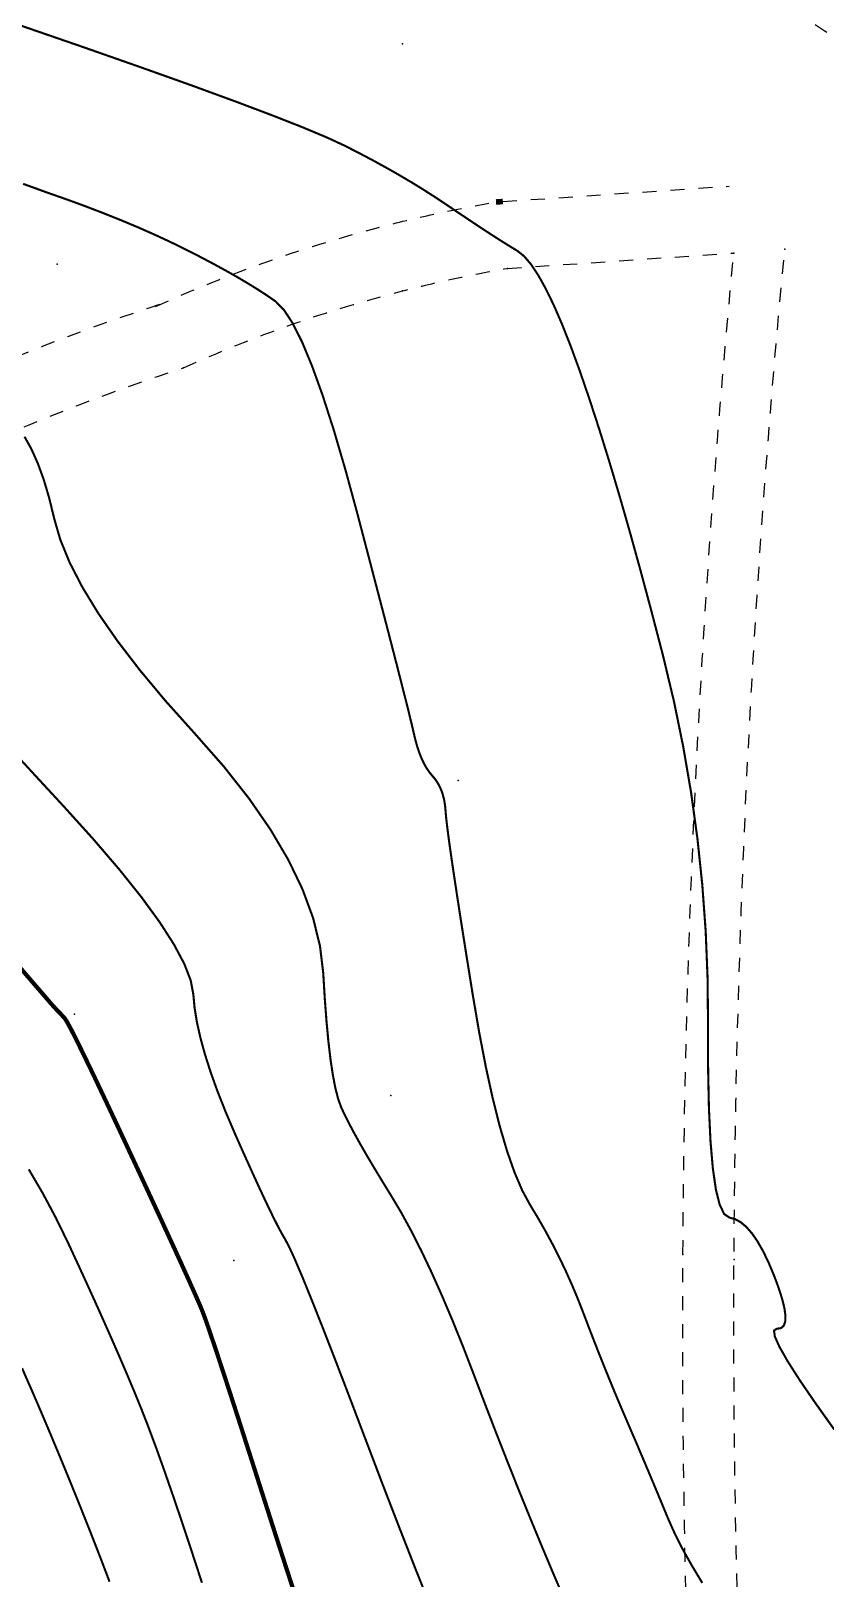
# Model space of a CAD drawing. Extents: x 940 to 1495, y 832 to 1212.
# Drawn here: x 1286.1 to 1314.4, y 941.9 to 997.2 of the extents above; entities that cross this region are included whole.
import ezdxf

# ---------------------------------------------------------------- set-up
doc = ezdxf.new("R2010")
doc.units = 0
doc.header["$LTSCALE"] = 0.5
doc.header["$PDSIZE"] = 0.2
doc.linetypes.add('X6', pattern=[2, 1, -1])
for name, color, linetype in [('DGX', 2, 'CONTINUOUS'), ('DLSS', 4, 'CONTINUOUS'), ('ZDH', 1, 'CONTINUOUS')]:
    doc.layers.add(name, color=color, linetype=linetype)

msp = doc.modelspace()

# ---------------------------------------------------------------- linework, layer by layer
at = {"layer": 'DGX', "linetype": 'Continuous', "const_width": 0.075, "flags": 128}
for points in [[(1285.619, 997.418), (1287.902, 996.63), (1289.949, 995.912), (1291.761, 995.266), (1293.336, 994.689), (1294.675, 994.184), (1295.778, 993.749), (1296.645, 993.385), (1297.276, 993.092), (1297.782, 992.833), (1298.274, 992.573), (1298.752, 992.31), (1299.216, 992.046), (1299.665, 991.78), (1300.101, 991.511), (1300.522, 991.241), (1300.929, 990.97), (1301.318, 990.705), (1301.686, 990.459), (1302.031, 990.229), (1302.355, 990.016), (1302.657, 989.821), (1302.937, 989.643), (1303.196, 989.483), (1303.432, 989.339), (1303.664, 989.154), (1303.91, 988.868), (1304.168, 988.481), (1304.44, 987.994), (1304.726, 987.406), (1305.024, 986.718), (1305.336, 985.929), (1305.662, 985.039), (1305.998, 984.057), (1306.345, 982.992), (1306.702, 981.844), (1307.069, 980.612), (1307.446, 979.298), (1307.832, 977.9), (1308.229, 976.419), (1308.636, 974.855), (1309.021, 973.243), (1309.353, 971.621), (1309.633, 969.988), (1309.86, 968.343), (1310.034, 966.688), (1310.156, 965.021), (1310.224, 963.344), (1310.24, 961.655), (1310.243, 960.065), (1310.272, 958.684), (1310.328, 957.512), (1310.411, 956.549), (1310.52, 955.794), (1310.656, 955.249), (1310.818, 954.912), (1311.007, 954.784), (1311.209, 954.731), (1311.41, 954.62), (1311.609, 954.451), (1311.808, 954.224), (1312.006, 953.938), (1312.202, 953.594), (1312.398, 953.191), (1312.592, 952.731), (1312.763, 952.272), (1312.889, 951.876), (1312.97, 951.543), (1313.006, 951.272), (1312.997, 951.064), (1312.943, 950.918), (1312.843, 950.835), (1312.699, 950.814), (1312.597, 950.75), (1312.627, 950.535), (1312.789, 950.171), (1313.082, 949.656), (1313.506, 948.99), (1314.063, 948.175), (1314.75, 947.209)], [(1285.619, 997.418), (1287.902, 996.63), (1289.949, 995.912), (1291.761, 995.266), (1293.336, 994.689), (1294.675, 994.184), (1295.778, 993.749), (1296.645, 993.385), (1297.276, 993.092), (1297.782, 992.833), (1298.274, 992.573), (1298.752, 992.31), (1299.216, 992.046), (1299.665, 991.78), (1300.101, 991.511), (1300.522, 991.241), (1300.929, 990.97), (1301.318, 990.705), (1301.686, 990.459), (1302.031, 990.229), (1302.355, 990.016), (1302.657, 989.821), (1302.937, 989.643), (1303.196, 989.483), (1303.432, 989.339), (1303.664, 989.154), (1303.91, 988.868), (1304.168, 988.481), (1304.44, 987.994), (1304.726, 987.406), (1305.024, 986.718), (1305.336, 985.929), (1305.662, 985.039), (1305.998, 984.057), (1306.345, 982.992), (1306.702, 981.844), (1307.069, 980.612), (1307.446, 979.298), (1307.832, 977.9), (1308.229, 976.419), (1308.636, 974.855), (1309.021, 973.243), (1309.353, 971.621), (1309.633, 969.988), (1309.86, 968.343), (1310.034, 966.688), (1310.156, 965.021), (1310.224, 963.344), (1310.24, 961.655), (1310.243, 960.065), (1310.272, 958.684), (1310.328, 957.512), (1310.411, 956.549), (1310.52, 955.794), (1310.656, 955.249), (1310.818, 954.912), (1311.007, 954.784), (1311.209, 954.731), (1311.41, 954.62), (1311.609, 954.451), (1311.808, 954.224), (1312.006, 953.938), (1312.202, 953.594), (1312.398, 953.191), (1312.592, 952.731), (1312.763, 952.272), (1312.889, 951.876), (1312.97, 951.543), (1313.006, 951.272), (1312.997, 951.064), (1312.943, 950.918), (1312.843, 950.835), (1312.699, 950.814), (1312.597, 950.75), (1312.627, 950.535), (1312.789, 950.171), (1313.082, 949.656), (1313.506, 948.99), (1314.063, 948.175), (1314.75, 947.209)], [(1314.75, 947.209), (1314.063, 948.175), (1313.506, 948.99), (1313.082, 949.656), (1312.789, 950.171), (1312.627, 950.535), (1312.597, 950.75), (1312.699, 950.814), (1312.843, 950.835), (1312.943, 950.918), (1312.997, 951.064), (1313.006, 951.272), (1312.97, 951.543), (1312.889, 951.876), (1312.763, 952.272), (1312.592, 952.731), (1312.398, 953.191), (1312.202, 953.594), (1312.006, 953.938), (1311.808, 954.224), (1311.609, 954.451), (1311.41, 954.62), (1311.209, 954.731), (1311.007, 954.784), (1310.818, 954.912), (1310.656, 955.249), (1310.52, 955.794), (1310.411, 956.549), (1310.328, 957.512), (1310.272, 958.684), (1310.243, 960.065), (1310.24, 961.655), (1310.224, 963.344), (1310.156, 965.021), (1310.034, 966.688), (1309.86, 968.343), (1309.633, 969.988), (1309.353, 971.621), (1309.021, 973.243), (1308.636, 974.855), (1308.229, 976.419), (1307.832, 977.9), (1307.446, 979.298), (1307.069, 980.612), (1306.702, 981.844), (1306.345, 982.992), (1305.998, 984.057), (1305.662, 985.039), (1305.336, 985.929), (1305.024, 986.718), (1304.726, 987.406), (1304.44, 987.994), (1304.168, 988.481), (1303.91, 988.868), (1303.664, 989.154), (1303.432, 989.339), (1303.196, 989.483), (1302.937, 989.643), (1302.657, 989.821), (1302.355, 990.016), (1302.031, 990.229), (1301.686, 990.459), (1301.318, 990.705), (1300.929, 990.97), (1300.522, 991.241), (1300.101, 991.511), (1299.665, 991.78), (1299.216, 992.046), (1298.752, 992.31), (1298.274, 992.573), (1297.782, 992.833), (1297.276, 993.092), (1296.645, 993.385), (1295.778, 993.749), (1294.675, 994.184), (1293.336, 994.689), (1291.761, 995.266), (1289.949, 995.912), (1287.902, 996.63), (1285.619, 997.418)], [(1314.75, 947.209), (1314.063, 948.175), (1313.506, 948.99), (1313.082, 949.656), (1312.789, 950.171), (1312.627, 950.535), (1312.597, 950.75), (1312.699, 950.814), (1312.843, 950.835), (1312.943, 950.918), (1312.997, 951.064), (1313.006, 951.272), (1312.97, 951.543), (1312.889, 951.876), (1312.763, 952.272), (1312.592, 952.731), (1312.398, 953.191), (1312.202, 953.594), (1312.006, 953.938), (1311.808, 954.224), (1311.609, 954.451), (1311.41, 954.62), (1311.209, 954.731), (1311.007, 954.784), (1310.818, 954.912), (1310.656, 955.249), (1310.52, 955.794), (1310.411, 956.549), (1310.328, 957.512), (1310.272, 958.684), (1310.243, 960.065), (1310.24, 961.655), (1310.224, 963.344), (1310.156, 965.021), (1310.034, 966.688), (1309.86, 968.343), (1309.633, 969.988), (1309.353, 971.621), (1309.021, 973.243), (1308.636, 974.855), (1308.229, 976.419), (1307.832, 977.9), (1307.446, 979.298), (1307.069, 980.612), (1306.702, 981.844), (1306.345, 982.992), (1305.998, 984.057), (1305.662, 985.039), (1305.336, 985.929), (1305.024, 986.718), (1304.726, 987.406), (1304.44, 987.994), (1304.168, 988.481), (1303.91, 988.868), (1303.664, 989.154), (1303.432, 989.339), (1303.196, 989.483), (1302.937, 989.643), (1302.657, 989.821), (1302.355, 990.016), (1302.031, 990.229), (1301.686, 990.459), (1301.318, 990.705), (1300.929, 990.97), (1300.522, 991.241), (1300.101, 991.511), (1299.665, 991.78), (1299.216, 992.046), (1298.752, 992.31), (1298.274, 992.573), (1297.782, 992.833), (1297.276, 993.092), (1296.645, 993.385), (1295.778, 993.749), (1294.675, 994.184), (1293.336, 994.689), (1291.761, 995.266), (1289.949, 995.912), (1287.902, 996.63), (1285.619, 997.418)], [(1314.75, 947.209), (1314.063, 948.175), (1313.506, 948.99), (1313.082, 949.656), (1312.789, 950.171), (1312.627, 950.535), (1312.597, 950.75), (1312.699, 950.814), (1312.843, 950.835), (1312.943, 950.918), (1312.997, 951.064), (1313.006, 951.272), (1312.97, 951.543), (1312.889, 951.876), (1312.763, 952.272), (1312.592, 952.731), (1312.398, 953.191), (1312.202, 953.594), (1312.006, 953.938), (1311.808, 954.224), (1311.609, 954.451), (1311.41, 954.62), (1311.209, 954.731), (1311.007, 954.784), (1310.818, 954.912), (1310.656, 955.249), (1310.52, 955.794), (1310.411, 956.549), (1310.328, 957.512), (1310.272, 958.684), (1310.243, 960.065), (1310.24, 961.655), (1310.224, 963.344), (1310.156, 965.021), (1310.034, 966.688), (1309.86, 968.343), (1309.633, 969.988), (1309.353, 971.621), (1309.021, 973.243), (1308.636, 974.855), (1308.229, 976.419), (1307.832, 977.9), (1307.446, 979.298), (1307.069, 980.612), (1306.702, 981.844), (1306.345, 982.992), (1305.998, 984.057), (1305.662, 985.039), (1305.336, 985.929), (1305.024, 986.718), (1304.726, 987.406), (1304.44, 987.994), (1304.168, 988.481), (1303.91, 988.868), (1303.664, 989.154), (1303.432, 989.339), (1303.196, 989.483), (1302.937, 989.643), (1302.657, 989.821), (1302.355, 990.016), (1302.031, 990.229), (1301.686, 990.459), (1301.318, 990.705), (1300.929, 990.97), (1300.522, 991.241), (1300.101, 991.511), (1299.665, 991.78), (1299.216, 992.046), (1298.752, 992.31), (1298.274, 992.573), (1297.782, 992.833), (1297.276, 993.092), (1296.645, 993.385), (1295.778, 993.749), (1294.675, 994.184), (1293.336, 994.689), (1291.761, 995.266), (1289.949, 995.912), (1287.902, 996.63), (1285.619, 997.418)], [(1310.035, 941.728), (1309.655, 942.359), (1309.328, 942.945), (1309.053, 943.488), (1308.83, 943.986), (1308.634, 944.459), (1308.44, 944.928), (1308.246, 945.391), (1308.053, 945.849), (1307.862, 946.303), (1307.671, 946.751), (1307.481, 947.193), (1307.293, 947.631), (1307.105, 948.071), (1306.916, 948.519), (1306.728, 948.976), (1306.539, 949.442), (1306.349, 949.916), (1306.16, 950.399), (1305.97, 950.891), (1305.78, 951.391), (1305.584, 951.893), (1305.376, 952.388), (1305.157, 952.878), (1304.926, 953.361), (1304.683, 953.839), (1304.429, 954.31), (1304.163, 954.775), (1303.885, 955.234), (1303.605, 955.751), (1303.331, 956.39), (1303.064, 957.15), (1302.804, 958.033), (1302.55, 959.037), (1302.303, 960.164), (1302.063, 961.412), (1301.829, 962.782), (1301.612, 964.136), (1301.422, 965.336), (1301.261, 966.383), (1301.126, 967.276), (1301.019, 968.015), (1300.94, 968.6), (1300.888, 969.032), (1300.863, 969.31), (1300.846, 969.505), (1300.817, 969.69), (1300.776, 969.865), (1300.723, 970.029), (1300.658, 970.182), (1300.58, 970.325), (1300.491, 970.457), (1300.389, 970.579), (1300.285, 970.705), (1300.187, 970.848), (1300.095, 971.01), (1300.009, 971.19), (1299.93, 971.388), (1299.857, 971.605), (1299.79, 971.839), (1299.729, 972.092), (1299.648, 972.443), (1299.518, 972.974), (1299.339, 973.684), (1299.112, 974.574), (1298.836, 975.644), (1298.511, 976.892), (1298.138, 978.32), (1297.717, 979.928), (1297.281, 981.532), (1296.865, 982.95), (1296.469, 984.181), (1296.093, 985.225), (1295.737, 986.083), (1295.401, 986.754), (1295.084, 987.238), (1294.788, 987.536), (1294.487, 987.744), (1294.157, 987.959), (1293.797, 988.182), (1293.407, 988.412), (1292.988, 988.649), (1292.54, 988.893), (1292.062, 989.145), (1291.555, 989.403), (1291.02, 989.665), (1290.46, 989.925), (1289.875, 990.183), (1289.265, 990.439), (1288.63, 990.693), (1287.97, 990.946), (1287.284, 991.196), (1286.573, 991.445), (1285.769, 991.738)], [(1310.035, 941.728), (1309.655, 942.359), (1309.328, 942.945), (1309.053, 943.488), (1308.83, 943.986), (1308.634, 944.459), (1308.44, 944.928), (1308.246, 945.391), (1308.053, 945.849), (1307.862, 946.303), (1307.671, 946.751), (1307.481, 947.193), (1307.293, 947.631), (1307.105, 948.071), (1306.916, 948.519), (1306.728, 948.976), (1306.539, 949.442), (1306.349, 949.916), (1306.16, 950.399), (1305.97, 950.891), (1305.78, 951.391), (1305.584, 951.893), (1305.376, 952.388), (1305.157, 952.878), (1304.926, 953.361), (1304.683, 953.839), (1304.429, 954.31), (1304.163, 954.775), (1303.885, 955.234), (1303.605, 955.751), (1303.331, 956.39), (1303.064, 957.15), (1302.804, 958.033), (1302.55, 959.037), (1302.303, 960.164), (1302.063, 961.412), (1301.829, 962.782), (1301.612, 964.136), (1301.422, 965.336), (1301.261, 966.383), (1301.126, 967.276), (1301.019, 968.015), (1300.94, 968.6), (1300.888, 969.032), (1300.863, 969.31), (1300.846, 969.505), (1300.817, 969.69), (1300.776, 969.865), (1300.723, 970.029), (1300.658, 970.182), (1300.58, 970.325), (1300.491, 970.457), (1300.389, 970.579), (1300.285, 970.705), (1300.187, 970.848), (1300.095, 971.01), (1300.009, 971.19), (1299.93, 971.388), (1299.857, 971.605), (1299.79, 971.839), (1299.729, 972.092), (1299.648, 972.443), (1299.518, 972.974), (1299.339, 973.684), (1299.112, 974.574), (1298.836, 975.644), (1298.511, 976.892), (1298.138, 978.32), (1297.717, 979.928), (1297.281, 981.532), (1296.865, 982.95), (1296.469, 984.181), (1296.093, 985.225), (1295.737, 986.083), (1295.401, 986.754), (1295.084, 987.238), (1294.788, 987.536), (1294.487, 987.744), (1294.157, 987.959), (1293.797, 988.182), (1293.407, 988.412), (1292.988, 988.649), (1292.54, 988.893), (1292.062, 989.145), (1291.555, 989.403), (1291.02, 989.665), (1290.46, 989.925), (1289.875, 990.183), (1289.265, 990.439), (1288.63, 990.693), (1287.97, 990.946), (1287.284, 991.196), (1286.573, 991.445), (1285.769, 991.738)], [(1310.035, 941.728), (1309.655, 942.359), (1309.328, 942.945), (1309.053, 943.488), (1308.83, 943.986), (1308.634, 944.459), (1308.44, 944.928), (1308.246, 945.391), (1308.053, 945.849), (1307.862, 946.303), (1307.671, 946.751), (1307.481, 947.193), (1307.293, 947.631), (1307.105, 948.071), (1306.916, 948.519), (1306.728, 948.976), (1306.539, 949.442), (1306.349, 949.916), (1306.16, 950.399), (1305.97, 950.891), (1305.78, 951.391), (1305.584, 951.893), (1305.376, 952.388), (1305.157, 952.878), (1304.926, 953.361), (1304.683, 953.839), (1304.429, 954.31), (1304.163, 954.775), (1303.885, 955.234), (1303.605, 955.751), (1303.331, 956.39), (1303.064, 957.15), (1302.804, 958.033), (1302.55, 959.037), (1302.303, 960.164), (1302.063, 961.412), (1301.829, 962.782), (1301.612, 964.136), (1301.422, 965.336), (1301.261, 966.383), (1301.126, 967.276), (1301.019, 968.015), (1300.94, 968.6), (1300.888, 969.032), (1300.863, 969.31), (1300.846, 969.505), (1300.817, 969.69), (1300.776, 969.865), (1300.723, 970.029), (1300.658, 970.182), (1300.58, 970.325), (1300.491, 970.457), (1300.389, 970.579), (1300.285, 970.705), (1300.187, 970.848), (1300.095, 971.01), (1300.009, 971.19), (1299.93, 971.388), (1299.857, 971.605), (1299.79, 971.839), (1299.729, 972.092), (1299.648, 972.443), (1299.518, 972.974), (1299.339, 973.684), (1299.112, 974.574), (1298.836, 975.644), (1298.511, 976.892), (1298.138, 978.32), (1297.717, 979.928), (1297.281, 981.532), (1296.865, 982.95), (1296.469, 984.181), (1296.093, 985.225), (1295.737, 986.083), (1295.401, 986.754), (1295.084, 987.238), (1294.788, 987.536), (1294.487, 987.744), (1294.157, 987.959), (1293.797, 988.182), (1293.407, 988.412), (1292.988, 988.649), (1292.54, 988.893), (1292.062, 989.145), (1291.555, 989.403), (1291.02, 989.665), (1290.46, 989.925), (1289.875, 990.183), (1289.265, 990.439), (1288.63, 990.693), (1287.97, 990.946), (1287.284, 991.196), (1286.573, 991.445), (1285.769, 991.738)], [(1310.035, 941.728), (1309.655, 942.359), (1309.328, 942.945), (1309.053, 943.488), (1308.83, 943.986), (1308.634, 944.459), (1308.44, 944.928), (1308.246, 945.391), (1308.053, 945.849), (1307.862, 946.303), (1307.671, 946.751), (1307.481, 947.193), (1307.293, 947.631), (1307.105, 948.071), (1306.916, 948.519), (1306.728, 948.976), (1306.539, 949.442), (1306.349, 949.916), (1306.16, 950.399), (1305.97, 950.891), (1305.78, 951.391), (1305.584, 951.893), (1305.376, 952.388), (1305.157, 952.878), (1304.926, 953.361), (1304.683, 953.839), (1304.429, 954.31), (1304.163, 954.775), (1303.885, 955.234), (1303.605, 955.751), (1303.331, 956.39), (1303.064, 957.15), (1302.804, 958.033), (1302.55, 959.037), (1302.303, 960.164), (1302.063, 961.412), (1301.829, 962.782), (1301.612, 964.136), (1301.422, 965.336), (1301.261, 966.383), (1301.126, 967.276), (1301.019, 968.015), (1300.94, 968.6), (1300.888, 969.032), (1300.863, 969.31), (1300.846, 969.505), (1300.817, 969.69), (1300.776, 969.865), (1300.723, 970.029), (1300.658, 970.182), (1300.58, 970.325), (1300.491, 970.457), (1300.389, 970.579), (1300.285, 970.705), (1300.187, 970.848), (1300.095, 971.01), (1300.009, 971.19), (1299.93, 971.388), (1299.857, 971.605), (1299.79, 971.839), (1299.729, 972.092), (1299.648, 972.443), (1299.518, 972.974), (1299.339, 973.684), (1299.112, 974.574), (1298.836, 975.644), (1298.511, 976.892), (1298.138, 978.32), (1297.717, 979.928), (1297.281, 981.532), (1296.865, 982.95), (1296.469, 984.181), (1296.093, 985.225), (1295.737, 986.083), (1295.401, 986.754), (1295.084, 987.238), (1294.788, 987.536), (1294.487, 987.744), (1294.157, 987.959), (1293.797, 988.182), (1293.407, 988.412), (1292.988, 988.649), (1292.54, 988.893), (1292.062, 989.145), (1291.555, 989.403), (1291.02, 989.665), (1290.46, 989.925), (1289.875, 990.183), (1289.265, 990.439), (1288.63, 990.693), (1287.97, 990.946), (1287.284, 991.196), (1286.573, 991.445), (1285.769, 991.738)], [(1310.035, 941.728), (1309.655, 942.359), (1309.328, 942.945), (1309.053, 943.488), (1308.83, 943.986), (1308.634, 944.459), (1308.44, 944.928), (1308.246, 945.391), (1308.053, 945.849), (1307.862, 946.303), (1307.671, 946.751), (1307.481, 947.193), (1307.293, 947.631), (1307.105, 948.071), (1306.916, 948.519), (1306.728, 948.976), (1306.539, 949.442), (1306.349, 949.916), (1306.16, 950.399), (1305.97, 950.891), (1305.78, 951.391), (1305.584, 951.893), (1305.376, 952.388), (1305.157, 952.878), (1304.926, 953.361), (1304.683, 953.839), (1304.429, 954.31), (1304.163, 954.775), (1303.885, 955.234), (1303.605, 955.751), (1303.331, 956.39), (1303.064, 957.15), (1302.804, 958.033), (1302.55, 959.037), (1302.303, 960.164), (1302.063, 961.412), (1301.829, 962.782), (1301.612, 964.136), (1301.422, 965.336), (1301.261, 966.383), (1301.126, 967.276), (1301.019, 968.015), (1300.94, 968.6), (1300.888, 969.032), (1300.863, 969.31), (1300.846, 969.505), (1300.817, 969.69), (1300.776, 969.865), (1300.723, 970.029), (1300.658, 970.182), (1300.58, 970.325), (1300.491, 970.457), (1300.389, 970.579), (1300.285, 970.705), (1300.187, 970.848), (1300.095, 971.01), (1300.009, 971.19), (1299.93, 971.388), (1299.857, 971.605), (1299.79, 971.839), (1299.729, 972.092), (1299.648, 972.443), (1299.518, 972.974), (1299.339, 973.684), (1299.112, 974.574), (1298.836, 975.644), (1298.511, 976.892), (1298.138, 978.32), (1297.717, 979.928), (1297.281, 981.532), (1296.865, 982.95), (1296.469, 984.181), (1296.093, 985.225), (1295.737, 986.083), (1295.401, 986.754), (1295.084, 987.238), (1294.788, 987.536), (1294.487, 987.744), (1294.157, 987.959), (1293.797, 988.182), (1293.407, 988.412), (1292.988, 988.649), (1292.54, 988.893), (1292.062, 989.145), (1291.555, 989.403), (1291.02, 989.665), (1290.46, 989.925), (1289.875, 990.183), (1289.265, 990.439), (1288.63, 990.693), (1287.97, 990.946), (1287.284, 991.196), (1286.573, 991.445), (1285.769, 991.738)], [(1310.035, 941.728), (1309.655, 942.359), (1309.328, 942.945), (1309.053, 943.488), (1308.83, 943.986), (1308.634, 944.459), (1308.44, 944.928), (1308.246, 945.391), (1308.053, 945.849), (1307.862, 946.303), (1307.671, 946.751), (1307.481, 947.193), (1307.293, 947.631), (1307.105, 948.071), (1306.916, 948.519), (1306.728, 948.976), (1306.539, 949.442), (1306.349, 949.916), (1306.16, 950.399), (1305.97, 950.891), (1305.78, 951.391), (1305.584, 951.893), (1305.376, 952.388), (1305.157, 952.878), (1304.926, 953.361), (1304.683, 953.839), (1304.429, 954.31), (1304.163, 954.775), (1303.885, 955.234), (1303.605, 955.751), (1303.331, 956.39), (1303.064, 957.15), (1302.804, 958.033), (1302.55, 959.037), (1302.303, 960.164), (1302.063, 961.412), (1301.829, 962.782), (1301.612, 964.136), (1301.422, 965.336), (1301.261, 966.383), (1301.126, 967.276), (1301.019, 968.015), (1300.94, 968.6), (1300.888, 969.032), (1300.863, 969.31), (1300.846, 969.505), (1300.817, 969.69), (1300.776, 969.865), (1300.723, 970.029), (1300.658, 970.182), (1300.58, 970.325), (1300.491, 970.457), (1300.389, 970.579), (1300.285, 970.705), (1300.187, 970.848), (1300.095, 971.01), (1300.009, 971.19), (1299.93, 971.388), (1299.857, 971.605), (1299.79, 971.839), (1299.729, 972.092), (1299.648, 972.443), (1299.518, 972.974), (1299.339, 973.684), (1299.112, 974.574), (1298.836, 975.644), (1298.511, 976.892), (1298.138, 978.32), (1297.717, 979.928), (1297.281, 981.532), (1296.865, 982.95), (1296.469, 984.181), (1296.093, 985.225), (1295.737, 986.083), (1295.401, 986.754), (1295.084, 987.238), (1294.788, 987.536), (1294.487, 987.744), (1294.157, 987.959), (1293.797, 988.182), (1293.407, 988.412), (1292.988, 988.649), (1292.54, 988.893), (1292.062, 989.145), (1291.555, 989.403), (1291.02, 989.665), (1290.46, 989.925), (1289.875, 990.183), (1289.265, 990.439), (1288.63, 990.693), (1287.97, 990.946), (1287.284, 991.196), (1286.573, 991.445), (1285.769, 991.738)], [(1305.056, 941.261), (1304.662, 942.181), (1304.268, 943.119), (1303.874, 944.074), (1303.478, 945.048), (1303.083, 946.04), (1302.686, 947.051), (1302.289, 948.079), (1301.891, 949.126), (1301.497, 950.15), (1301.11, 951.111), (1300.729, 952.008), (1300.356, 952.842), (1299.99, 953.613), (1299.631, 954.321), (1299.279, 954.965), (1298.934, 955.546), (1298.607, 956.077), (1298.309, 956.569), (1298.04, 957.024), (1297.8, 957.441), (1297.59, 957.82), (1297.408, 958.162), (1297.256, 958.466), (1297.132, 958.732), (1297.027, 959.023), (1296.929, 959.402), (1296.838, 959.87), (1296.754, 960.426), (1296.678, 961.071), (1296.609, 961.803), (1296.547, 962.624), (1296.492, 963.534), (1296.375, 964.502), (1296.128, 965.499), (1295.751, 966.524), (1295.243, 967.579), (1294.604, 968.662), (1293.836, 969.774), (1292.936, 970.915), (1291.906, 972.085), (1290.869, 973.242), (1289.949, 974.344), (1289.145, 975.391), (1288.458, 976.382), (1287.887, 977.319), (1287.433, 978.2), (1287.095, 979.027), (1286.874, 979.798), (1286.701, 980.51), (1286.51, 981.155), (1286.299, 981.735), (1286.07, 982.249), (1285.821, 982.698)], [(1305.056, 941.261), (1304.662, 942.181), (1304.268, 943.119), (1303.874, 944.074), (1303.478, 945.048), (1303.083, 946.04), (1302.686, 947.051), (1302.289, 948.079), (1301.891, 949.126), (1301.497, 950.15), (1301.11, 951.111), (1300.729, 952.008), (1300.356, 952.842), (1299.99, 953.613), (1299.631, 954.321), (1299.279, 954.965), (1298.934, 955.546), (1298.607, 956.077), (1298.309, 956.569), (1298.04, 957.024), (1297.8, 957.441), (1297.59, 957.82), (1297.408, 958.162), (1297.256, 958.466), (1297.132, 958.732), (1297.027, 959.023), (1296.929, 959.402), (1296.838, 959.87), (1296.754, 960.426), (1296.678, 961.071), (1296.609, 961.803), (1296.547, 962.624), (1296.492, 963.534), (1296.375, 964.502), (1296.128, 965.499), (1295.751, 966.524), (1295.243, 967.579), (1294.604, 968.662), (1293.836, 969.774), (1292.936, 970.915), (1291.906, 972.085), (1290.869, 973.242), (1289.949, 974.344), (1289.145, 975.391), (1288.458, 976.382), (1287.887, 977.319), (1287.433, 978.2), (1287.095, 979.027), (1286.874, 979.798), (1286.701, 980.51), (1286.51, 981.155), (1286.299, 981.735), (1286.07, 982.249), (1285.821, 982.698)], [(1305.056, 941.261), (1304.662, 942.181), (1304.268, 943.119), (1303.874, 944.074), (1303.478, 945.048), (1303.083, 946.04), (1302.686, 947.051), (1302.289, 948.079), (1301.891, 949.126), (1301.497, 950.15), (1301.11, 951.111), (1300.729, 952.008), (1300.356, 952.842), (1299.99, 953.613), (1299.631, 954.321), (1299.279, 954.965), (1298.934, 955.546), (1298.607, 956.077), (1298.309, 956.569), (1298.04, 957.024), (1297.8, 957.441), (1297.59, 957.82), (1297.408, 958.162), (1297.256, 958.466), (1297.132, 958.732), (1297.027, 959.023), (1296.929, 959.402), (1296.838, 959.87), (1296.754, 960.426), (1296.678, 961.071), (1296.609, 961.803), (1296.547, 962.624), (1296.492, 963.534), (1296.375, 964.502), (1296.128, 965.499), (1295.751, 966.524), (1295.243, 967.579), (1294.604, 968.662), (1293.836, 969.774), (1292.936, 970.915), (1291.906, 972.085), (1290.869, 973.242), (1289.949, 974.344), (1289.145, 975.391), (1288.458, 976.382), (1287.887, 977.319), (1287.433, 978.2), (1287.095, 979.027), (1286.874, 979.798), (1286.701, 980.51), (1286.51, 981.155), (1286.299, 981.735), (1286.07, 982.249), (1285.821, 982.698)], [(1305.056, 941.261), (1304.662, 942.181), (1304.268, 943.119), (1303.874, 944.074), (1303.478, 945.048), (1303.083, 946.04), (1302.686, 947.051), (1302.289, 948.079), (1301.891, 949.126), (1301.497, 950.15), (1301.11, 951.111), (1300.729, 952.008), (1300.356, 952.842), (1299.99, 953.613), (1299.631, 954.321), (1299.279, 954.965), (1298.934, 955.546), (1298.607, 956.077), (1298.309, 956.569), (1298.04, 957.024), (1297.8, 957.441), (1297.59, 957.82), (1297.408, 958.162), (1297.256, 958.466), (1297.132, 958.732), (1297.027, 959.023), (1296.929, 959.402), (1296.838, 959.87), (1296.754, 960.426), (1296.678, 961.071), (1296.609, 961.803), (1296.547, 962.624), (1296.492, 963.534), (1296.375, 964.502), (1296.128, 965.499), (1295.751, 966.524), (1295.243, 967.579), (1294.604, 968.662), (1293.836, 969.774), (1292.936, 970.915), (1291.906, 972.085), (1290.869, 973.242), (1289.949, 974.344), (1289.145, 975.391), (1288.458, 976.382), (1287.887, 977.319), (1287.433, 978.2), (1287.095, 979.027), (1286.874, 979.798), (1286.701, 980.51), (1286.51, 981.155), (1286.299, 981.735), (1286.07, 982.249), (1285.821, 982.698)], [(1305.056, 941.261), (1304.662, 942.181), (1304.268, 943.119), (1303.874, 944.074), (1303.478, 945.048), (1303.083, 946.04), (1302.686, 947.051), (1302.289, 948.079), (1301.891, 949.126), (1301.497, 950.15), (1301.11, 951.111), (1300.729, 952.008), (1300.356, 952.842), (1299.99, 953.613), (1299.631, 954.321), (1299.279, 954.965), (1298.934, 955.546), (1298.607, 956.077), (1298.309, 956.569), (1298.04, 957.024), (1297.8, 957.441), (1297.59, 957.82), (1297.408, 958.162), (1297.256, 958.466), (1297.132, 958.732), (1297.027, 959.023), (1296.929, 959.402), (1296.838, 959.87), (1296.754, 960.426), (1296.678, 961.071), (1296.609, 961.803), (1296.547, 962.624), (1296.492, 963.534), (1296.375, 964.502), (1296.128, 965.499), (1295.751, 966.524), (1295.243, 967.579), (1294.604, 968.662), (1293.836, 969.774), (1292.936, 970.915), (1291.906, 972.085), (1290.869, 973.242), (1289.949, 974.344), (1289.145, 975.391), (1288.458, 976.382), (1287.887, 977.319), (1287.433, 978.2), (1287.095, 979.027), (1286.874, 979.798), (1286.701, 980.51), (1286.51, 981.155), (1286.299, 981.735), (1286.07, 982.249), (1285.821, 982.698)], [(1305.056, 941.261), (1304.662, 942.181), (1304.268, 943.119), (1303.874, 944.074), (1303.478, 945.048), (1303.083, 946.04), (1302.686, 947.051), (1302.289, 948.079), (1301.891, 949.126), (1301.497, 950.15), (1301.11, 951.111), (1300.729, 952.008), (1300.356, 952.842), (1299.99, 953.613), (1299.631, 954.321), (1299.279, 954.965), (1298.934, 955.546), (1298.607, 956.077), (1298.309, 956.569), (1298.04, 957.024), (1297.8, 957.441), (1297.59, 957.82), (1297.408, 958.162), (1297.256, 958.466), (1297.132, 958.732), (1297.027, 959.023), (1296.929, 959.402), (1296.838, 959.87), (1296.754, 960.426), (1296.678, 961.071), (1296.609, 961.803), (1296.547, 962.624), (1296.492, 963.534), (1296.375, 964.502), (1296.128, 965.499), (1295.751, 966.524), (1295.243, 967.579), (1294.604, 968.662), (1293.836, 969.774), (1292.936, 970.915), (1291.906, 972.085), (1290.869, 973.242), (1289.949, 974.344), (1289.145, 975.391), (1288.458, 976.382), (1287.887, 977.319), (1287.433, 978.2), (1287.095, 979.027), (1286.874, 979.798), (1286.701, 980.51), (1286.51, 981.155), (1286.299, 981.735), (1286.07, 982.249), (1285.821, 982.698)], [(1300.389, 940.723), (1299.799, 942.203), (1299.205, 943.72), (1298.606, 945.272), (1298.003, 946.861), (1297.428, 948.378), (1296.915, 949.717), (1296.464, 950.878), (1296.074, 951.86), (1295.747, 952.664), (1295.481, 953.289), (1295.277, 953.736), (1295.135, 954.004), (1295.009, 954.221), (1294.854, 954.512), (1294.671, 954.878), (1294.458, 955.319), (1294.217, 955.834), (1293.947, 956.425), (1293.647, 957.09), (1293.319, 957.829), (1292.997, 958.586), (1292.714, 959.303), (1292.471, 959.98), (1292.268, 960.616), (1292.104, 961.212), (1291.98, 961.768), (1291.896, 962.284), (1291.852, 962.76), (1291.758, 963.264), (1291.525, 963.864), (1291.154, 964.56), (1290.644, 965.353), (1289.996, 966.242), (1289.208, 967.228), (1288.282, 968.31), (1287.218, 969.488), (1286.124, 970.673), (1285.113, 971.775)], [(1300.389, 940.723), (1299.799, 942.203), (1299.205, 943.72), (1298.606, 945.272), (1298.003, 946.861), (1297.428, 948.378), (1296.915, 949.717), (1296.464, 950.878), (1296.074, 951.86), (1295.747, 952.664), (1295.481, 953.289), (1295.277, 953.736), (1295.135, 954.004), (1295.009, 954.221), (1294.854, 954.512), (1294.671, 954.878), (1294.458, 955.319), (1294.217, 955.834), (1293.947, 956.425), (1293.647, 957.09), (1293.319, 957.829), (1292.997, 958.586), (1292.714, 959.303), (1292.471, 959.98), (1292.268, 960.616), (1292.104, 961.212), (1291.98, 961.768), (1291.896, 962.284), (1291.852, 962.76), (1291.758, 963.264), (1291.525, 963.864), (1291.154, 964.56), (1290.644, 965.353), (1289.996, 966.242), (1289.208, 967.228), (1288.282, 968.31), (1287.218, 969.488), (1286.124, 970.673), (1285.113, 971.775)], [(1300.389, 940.723), (1299.799, 942.203), (1299.205, 943.72), (1298.606, 945.272), (1298.003, 946.861), (1297.428, 948.378), (1296.915, 949.717), (1296.464, 950.878), (1296.074, 951.86), (1295.747, 952.664), (1295.481, 953.289), (1295.277, 953.736), (1295.135, 954.004), (1295.009, 954.221), (1294.854, 954.512), (1294.671, 954.878), (1294.458, 955.319), (1294.217, 955.834), (1293.947, 956.425), (1293.647, 957.09), (1293.319, 957.829), (1292.997, 958.586), (1292.714, 959.303), (1292.471, 959.98), (1292.268, 960.616), (1292.104, 961.212), (1291.98, 961.768), (1291.896, 962.284), (1291.852, 962.76), (1291.758, 963.264), (1291.525, 963.864), (1291.154, 964.56), (1290.644, 965.353), (1289.996, 966.242), (1289.208, 967.228), (1288.282, 968.31), (1287.218, 969.488), (1286.124, 970.673), (1285.113, 971.775)], [(1300.389, 940.723), (1299.799, 942.203), (1299.205, 943.72), (1298.606, 945.272), (1298.003, 946.861), (1297.428, 948.378), (1296.915, 949.717), (1296.464, 950.878), (1296.074, 951.86), (1295.747, 952.664), (1295.481, 953.289), (1295.277, 953.736), (1295.135, 954.004), (1295.009, 954.221), (1294.854, 954.512), (1294.671, 954.878), (1294.458, 955.319), (1294.217, 955.834), (1293.947, 956.425), (1293.647, 957.09), (1293.319, 957.829), (1292.997, 958.586), (1292.714, 959.303), (1292.471, 959.98), (1292.268, 960.616), (1292.104, 961.212), (1291.98, 961.768), (1291.896, 962.284), (1291.852, 962.76), (1291.758, 963.264), (1291.525, 963.864), (1291.154, 964.56), (1290.644, 965.353), (1289.996, 966.242), (1289.208, 967.228), (1288.282, 968.31), (1287.218, 969.488), (1286.124, 970.673), (1285.113, 971.775)], [(1300.389, 940.723), (1299.799, 942.203), (1299.205, 943.72), (1298.606, 945.272), (1298.003, 946.861), (1297.428, 948.378), (1296.915, 949.717), (1296.464, 950.878), (1296.074, 951.86), (1295.747, 952.664), (1295.481, 953.289), (1295.277, 953.736), (1295.135, 954.004), (1295.009, 954.221), (1294.854, 954.512), (1294.671, 954.878), (1294.458, 955.319), (1294.217, 955.834), (1293.947, 956.425), (1293.647, 957.09), (1293.319, 957.829), (1292.997, 958.586), (1292.714, 959.303), (1292.471, 959.98), (1292.268, 960.616), (1292.104, 961.212), (1291.98, 961.768), (1291.896, 962.284), (1291.852, 962.76), (1291.758, 963.264), (1291.525, 963.864), (1291.154, 964.56), (1290.644, 965.353), (1289.996, 966.242), (1289.208, 967.228), (1288.282, 968.31), (1287.218, 969.488), (1286.124, 970.673), (1285.113, 971.775)], [(1300.389, 940.723), (1299.799, 942.203), (1299.205, 943.72), (1298.606, 945.272), (1298.003, 946.861), (1297.428, 948.378), (1296.915, 949.717), (1296.464, 950.878), (1296.074, 951.86), (1295.747, 952.664), (1295.481, 953.289), (1295.277, 953.736), (1295.135, 954.004), (1295.009, 954.221), (1294.854, 954.512), (1294.671, 954.878), (1294.458, 955.319), (1294.217, 955.834), (1293.947, 956.425), (1293.647, 957.09), (1293.319, 957.829), (1292.997, 958.586), (1292.714, 959.303), (1292.471, 959.98), (1292.268, 960.616), (1292.104, 961.212), (1291.98, 961.768), (1291.896, 962.284), (1291.852, 962.76), (1291.758, 963.264), (1291.525, 963.864), (1291.154, 964.56), (1290.644, 965.353), (1289.996, 966.242), (1289.208, 967.228), (1288.282, 968.31), (1287.218, 969.488), (1286.124, 970.673), (1285.113, 971.775)], [(1292.159, 941.735), (1291.779, 942.899), (1291.423, 943.971), (1291.09, 944.95), (1290.782, 945.836), (1290.497, 946.63), (1290.235, 947.33), (1289.998, 947.938), (1289.76, 948.522), (1289.496, 949.152), (1289.207, 949.826), (1288.893, 950.545), (1288.553, 951.31), (1288.188, 952.119), (1287.797, 952.974), (1287.381, 953.873), (1286.938, 954.781), (1286.469, 955.66), (1285.972, 956.511)], [(1292.159, 941.735), (1291.779, 942.899), (1291.423, 943.971), (1291.09, 944.95), (1290.782, 945.836), (1290.497, 946.63), (1290.235, 947.33), (1289.998, 947.938), (1289.76, 948.522), (1289.496, 949.152), (1289.207, 949.826), (1288.893, 950.545), (1288.553, 951.31), (1288.188, 952.119), (1287.797, 952.974), (1287.381, 953.873), (1286.938, 954.781), (1286.469, 955.66), (1285.972, 956.511)], [(1292.159, 941.735), (1291.779, 942.899), (1291.423, 943.971), (1291.09, 944.95), (1290.782, 945.836), (1290.497, 946.63), (1290.235, 947.33), (1289.998, 947.938), (1289.76, 948.522), (1289.496, 949.152), (1289.207, 949.826), (1288.893, 950.545), (1288.553, 951.31), (1288.188, 952.119), (1287.797, 952.974), (1287.381, 953.873), (1286.938, 954.781), (1286.469, 955.66), (1285.972, 956.511)], [(1292.159, 941.735), (1291.779, 942.899), (1291.423, 943.971), (1291.09, 944.95), (1290.782, 945.836), (1290.497, 946.63), (1290.235, 947.33), (1289.998, 947.938), (1289.76, 948.522), (1289.496, 949.152), (1289.207, 949.826), (1288.893, 950.545), (1288.553, 951.31), (1288.188, 952.119), (1287.797, 952.974), (1287.381, 953.873), (1286.938, 954.781), (1286.469, 955.66), (1285.972, 956.511)], [(1292.159, 941.735), (1291.779, 942.899), (1291.423, 943.971), (1291.09, 944.95), (1290.782, 945.836), (1290.497, 946.63), (1290.235, 947.33), (1289.998, 947.938), (1289.76, 948.522), (1289.496, 949.152), (1289.207, 949.826), (1288.893, 950.545), (1288.553, 951.31), (1288.188, 952.119), (1287.797, 952.974), (1287.381, 953.873), (1286.938, 954.781), (1286.469, 955.66), (1285.972, 956.511)], [(1292.159, 941.735), (1291.779, 942.899), (1291.423, 943.971), (1291.09, 944.95), (1290.782, 945.836), (1290.497, 946.63), (1290.235, 947.33), (1289.998, 947.938), (1289.76, 948.522), (1289.496, 949.152), (1289.207, 949.826), (1288.893, 950.545), (1288.553, 951.31), (1288.188, 952.119), (1287.797, 952.974), (1287.381, 953.873), (1286.938, 954.781), (1286.469, 955.66), (1285.972, 956.511)], [(1288.858, 941.772), (1288.532, 942.627), (1288.187, 943.513), (1287.823, 944.429), (1287.453, 945.344), (1287.091, 946.225), (1286.738, 947.071), (1286.394, 947.884), (1286.058, 948.662), (1285.731, 949.405)], [(1288.858, 941.772), (1288.532, 942.627), (1288.187, 943.513), (1287.823, 944.429), (1287.453, 945.344), (1287.091, 946.225), (1286.738, 947.071), (1286.394, 947.884), (1286.058, 948.662), (1285.731, 949.405)], [(1288.858, 941.772), (1288.532, 942.627), (1288.187, 943.513), (1287.823, 944.429), (1287.453, 945.344), (1287.091, 946.225), (1286.738, 947.071), (1286.394, 947.884), (1286.058, 948.662), (1285.731, 949.405)], [(1288.858, 941.772), (1288.532, 942.627), (1288.187, 943.513), (1287.823, 944.429), (1287.453, 945.344), (1287.091, 946.225), (1286.738, 947.071), (1286.394, 947.884), (1286.058, 948.662), (1285.731, 949.405)], [(1288.858, 941.772), (1288.532, 942.627), (1288.187, 943.513), (1287.823, 944.429), (1287.453, 945.344), (1287.091, 946.225), (1286.738, 947.071), (1286.394, 947.884), (1286.058, 948.662), (1285.731, 949.405)], [(1288.858, 941.772), (1288.532, 942.627), (1288.187, 943.513), (1287.823, 944.429), (1287.453, 945.344), (1287.091, 946.225), (1286.738, 947.071), (1286.394, 947.884), (1286.058, 948.662), (1285.731, 949.405)]]:
    msp.add_lwpolyline(points, dxfattribs=at)
at = {"layer": 'DGX', "color": 3, "linetype": 'Continuous', "const_width": 0.15, "flags": 128}
msp.add_lwpolyline([(1295.488, 941.292), (1295.127, 942.401), (1294.729, 943.634), (1294.294, 944.994), (1293.864, 946.339), (1293.482, 947.531), (1293.146, 948.568), (1292.857, 949.452), (1292.616, 950.181), (1292.421, 950.757), (1292.274, 951.179), (1292.173, 951.447), (1292.067, 951.701), (1291.901, 952.078), (1291.676, 952.58), (1291.392, 953.207), (1291.048, 953.958), (1290.645, 954.833), (1290.182, 955.832), (1289.66, 956.956), (1289.14, 958.071), (1288.682, 959.045), (1288.287, 959.878), (1287.955, 960.568), (1287.685, 961.118), (1287.478, 961.526), (1287.333, 961.792), (1287.251, 961.917), (1287.201, 961.971), (1287.152, 962.023), (1287.105, 962.073), (1287.059, 962.122), (1287.014, 962.169), (1286.971, 962.214), (1286.929, 962.258), (1286.889, 962.3), (1286.761, 962.444), (1286.458, 962.795), (1285.979, 963.351), (1285.325, 964.113)], dxfattribs=at)
msp.add_lwpolyline([(1295.488, 941.292), (1295.127, 942.401), (1294.729, 943.634), (1294.294, 944.994), (1293.864, 946.339), (1293.482, 947.531), (1293.146, 948.568), (1292.857, 949.452), (1292.616, 950.181), (1292.421, 950.757), (1292.274, 951.179), (1292.173, 951.447), (1292.067, 951.701), (1291.901, 952.078), (1291.676, 952.58), (1291.392, 953.207), (1291.048, 953.958), (1290.645, 954.833), (1290.182, 955.832), (1289.66, 956.956), (1289.14, 958.071), (1288.682, 959.045), (1288.287, 959.878), (1287.955, 960.568), (1287.685, 961.118), (1287.478, 961.526), (1287.333, 961.792), (1287.251, 961.917), (1287.201, 961.971), (1287.152, 962.023), (1287.105, 962.073), (1287.059, 962.122), (1287.014, 962.169), (1286.971, 962.214), (1286.929, 962.258), (1286.889, 962.3), (1286.761, 962.444), (1286.458, 962.795), (1285.979, 963.351), (1285.325, 964.113)], dxfattribs=at)
msp.add_lwpolyline([(1295.488, 941.292), (1295.127, 942.401), (1294.729, 943.634), (1294.294, 944.994), (1293.864, 946.339), (1293.482, 947.531), (1293.146, 948.568), (1292.857, 949.452), (1292.616, 950.181), (1292.421, 950.757), (1292.274, 951.179), (1292.173, 951.447), (1292.067, 951.701), (1291.901, 952.078), (1291.676, 952.58), (1291.392, 953.207), (1291.048, 953.958), (1290.645, 954.833), (1290.182, 955.832), (1289.66, 956.956), (1289.14, 958.071), (1288.682, 959.045), (1288.287, 959.878), (1287.955, 960.568), (1287.685, 961.118), (1287.478, 961.526), (1287.333, 961.792), (1287.251, 961.917), (1287.201, 961.971), (1287.152, 962.023), (1287.105, 962.073), (1287.059, 962.122), (1287.014, 962.169), (1286.971, 962.214), (1286.929, 962.258), (1286.889, 962.3), (1286.761, 962.444), (1286.458, 962.795), (1285.979, 963.351), (1285.325, 964.113)], dxfattribs=at)
msp.add_lwpolyline([(1295.488, 941.292), (1295.127, 942.401), (1294.729, 943.634), (1294.294, 944.994), (1293.864, 946.339), (1293.482, 947.531), (1293.146, 948.568), (1292.857, 949.452), (1292.616, 950.181), (1292.421, 950.757), (1292.274, 951.179), (1292.173, 951.447), (1292.067, 951.701), (1291.901, 952.078), (1291.676, 952.58), (1291.392, 953.207), (1291.048, 953.958), (1290.645, 954.833), (1290.182, 955.832), (1289.66, 956.956), (1289.14, 958.071), (1288.682, 959.045), (1288.287, 959.878), (1287.955, 960.568), (1287.685, 961.118), (1287.478, 961.526), (1287.333, 961.792), (1287.251, 961.917), (1287.201, 961.971), (1287.152, 962.023), (1287.105, 962.073), (1287.059, 962.122), (1287.014, 962.169), (1286.971, 962.214), (1286.929, 962.258), (1286.889, 962.3), (1286.761, 962.444), (1286.458, 962.795), (1285.979, 963.351), (1285.325, 964.113)], dxfattribs=at)
msp.add_lwpolyline([(1295.488, 941.292), (1295.127, 942.401), (1294.729, 943.634), (1294.294, 944.994), (1293.864, 946.339), (1293.482, 947.531), (1293.146, 948.568), (1292.857, 949.452), (1292.616, 950.181), (1292.421, 950.757), (1292.274, 951.179), (1292.173, 951.447), (1292.067, 951.701), (1291.901, 952.078), (1291.676, 952.58), (1291.392, 953.207), (1291.048, 953.958), (1290.645, 954.833), (1290.182, 955.832), (1289.66, 956.956), (1289.14, 958.071), (1288.682, 959.045), (1288.287, 959.878), (1287.955, 960.568), (1287.685, 961.118), (1287.478, 961.526), (1287.333, 961.792), (1287.251, 961.917), (1287.201, 961.971), (1287.152, 962.023), (1287.105, 962.073), (1287.059, 962.122), (1287.014, 962.169), (1286.971, 962.214), (1286.929, 962.258), (1286.889, 962.3), (1286.761, 962.444), (1286.458, 962.795), (1285.979, 963.351), (1285.325, 964.113)], dxfattribs=at)
msp.add_lwpolyline([(1295.488, 941.292), (1295.127, 942.401), (1294.729, 943.634), (1294.294, 944.994), (1293.864, 946.339), (1293.482, 947.531), (1293.146, 948.568), (1292.857, 949.452), (1292.616, 950.181), (1292.421, 950.757), (1292.274, 951.179), (1292.173, 951.447), (1292.067, 951.701), (1291.901, 952.078), (1291.676, 952.58), (1291.392, 953.207), (1291.048, 953.958), (1290.645, 954.833), (1290.182, 955.832), (1289.66, 956.956), (1289.14, 958.071), (1288.682, 959.045), (1288.287, 959.878), (1287.955, 960.568), (1287.685, 961.118), (1287.478, 961.526), (1287.333, 961.792), (1287.251, 961.917), (1287.201, 961.971), (1287.152, 962.023), (1287.105, 962.073), (1287.059, 962.122), (1287.014, 962.169), (1286.971, 962.214), (1286.929, 962.258), (1286.889, 962.3), (1286.761, 962.444), (1286.458, 962.795), (1285.979, 963.351), (1285.325, 964.113)], dxfattribs=at)
at = {"layer": 'DLSS', "linetype": 'X6', "flags": 128}
for points in [[(1298.54, 1004.116, -0.027113), (1307.452, 1001.138, -0.047867), (1311.673, 998.981, -0.008963), (1320.307, 993.25, -0.014737), (1325.252, 989.619, -0.028527), (1326.606, 988.431, -0.013099), (1329.948, 984.969, -0.013099)], [(1290.502, 987.351, -0.021785), (1294.553, 988.978, -0.021785), (1298.729, 990.245, -0.010038), (1300.688, 990.706, -0.010038), (1302.664, 991.088, -0.010038)], [(1311.738, 929.579, -0.007351), (1311.279, 941.43, -0.007351), (1311.168, 953.29, -0.011207), (1311.67, 971.364, -0.011207), (1312.982, 989.398)], [(1309.918, 929.491, -0.007495), (1309.45, 941.474, -0.007495), (1309.342, 953.466, -0.011204), (1309.85, 971.385, -0.011204), (1311.161, 989.263)], [(1291.496, 985.157, -0.021785), (1295.352, 986.705, -0.021785), (1299.328, 987.912, -0.010038), (1301.192, 988.351, -0.010038), (1303.073, 988.714)], [(1262.385, 966.924, -0.01635), (1265.38, 970.779, -0.033477), (1267.194, 972.688, -0.017394), (1271.961, 976.778, -0.012243), (1278.97, 982.104, -0.050292), (1283.197, 984.552, -0.028223), (1290.753, 987.464, -0.028223)], [(1264.347, 965.5, -0.01635), (1267.244, 969.23, -0.033477), (1268.835, 970.904, -0.017394), (1273.475, 974.885, -0.012243), (1280.389, 980.139, -0.050292), (1284.195, 982.343, -0.028223), (1291.496, 985.157)]]:
    msp.add_lwpolyline(points, format="xyb", dxfattribs=at)
for points in [[(1302.911, 991.105), (1310.999, 991.654)], [(1303.073, 988.714), (1311.161, 989.263)]]:
    msp.add_lwpolyline(points, dxfattribs=at)
at = {"layer": 'DLSS', "linetype": 'Continuous', "const_width": 0.2, "flags": 128}
msp.add_lwpolyline([(1302.911, 991.105), (1302.664, 991.088)], dxfattribs=at)
at = {"layer": 'ZDH', "linetype": 'Continuous'}
for p in [(1299.329, 996.741, 10.287), (1299.329, 996.741, 10.287), (1312.982, 989.398, 10.14), (1312.982, 989.398, 10.14), (1286.985, 988.871, 12.431), (1286.985, 988.871, 12.431), (1311.161, 989.263, 10.345), (1311.161, 989.263, 10.345), (1303.073, 988.714, 11.121), (1303.073, 988.714, 11.121), (1299.328, 987.912, 11.632), (1299.328, 987.912, 11.632), (1291.496, 985.157, 12.481), (1291.496, 985.157, 12.481), (1301.314, 970.415, 11.891), (1301.314, 970.415, 11.891), (1287.606, 962.052, 14.915), (1287.606, 962.052, 14.915), (1298.909, 959.152, 12.534), (1298.909, 959.152, 12.534), (1309.342, 953.466, 11.084), (1309.342, 953.466, 11.084), (1293.296, 953.258, 14.484), (1293.296, 953.258, 14.484), (1311.168, 953.29, 11.082), (1311.168, 953.29, 11.082)]:
    msp.add_point(p, dxfattribs=at)

doc.saveas('drawing.dxf')
